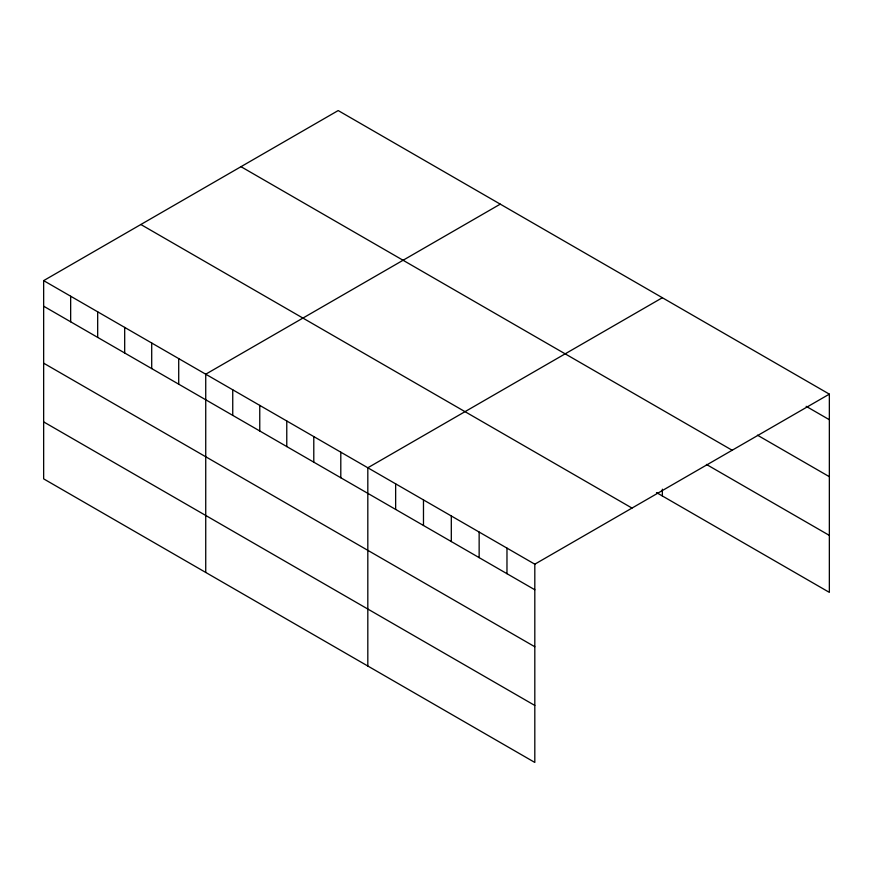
<?xml version="1.0" encoding="UTF-8"?>
<svg xmlns="http://www.w3.org/2000/svg" width="873" height="873" viewBox="0 0 873 873"><rect width="100%" height="100%" fill="white"/><g stroke="black" fill="none" stroke-linecap="round" stroke-linejoin="round"><path stroke-width="1.31" d="M43.65 280.626L534.811 564.187L534.811 762.435L43.65 478.862L43.65 280.626L338.189 110.565L829.35 394.138L829.35 592.374L656.485 492.579M500.273 204.14L205.733 374.201L205.733 572.437M662.356 297.726L367.817 467.775L367.817 666.023M534.811 564.187L829.35 394.138M806.161 406.327L829.35 419.717M757.448 435.18L829.35 476.691M240.992 166.688L732.152 450.25M706.421 464.425L829.35 535.4M140.848 224.503L632.008 508.075M43.65 306.205L534.811 589.766M43.65 363.179L534.811 646.751M43.65 421.888L534.811 705.449M662.356 489.186L662.356 495.962M506.973 548.124L506.973 573.703M479.146 532.05L479.146 557.629M451.308 515.987L451.308 541.566M423.481 499.913L423.481 525.491M395.644 483.849L395.644 509.428M340.797 452.181L340.797 477.76M313.789 436.587L313.789 462.166M286.77 420.982L286.77 446.572M259.761 405.388L259.761 430.978M232.742 389.795L232.742 415.373M178.714 358.607L178.714 384.185M151.706 343.002L151.706 368.592M124.686 327.408L124.686 352.998M97.678 311.814L97.678 337.393M70.658 296.22L70.658 321.799"/></g></svg>
